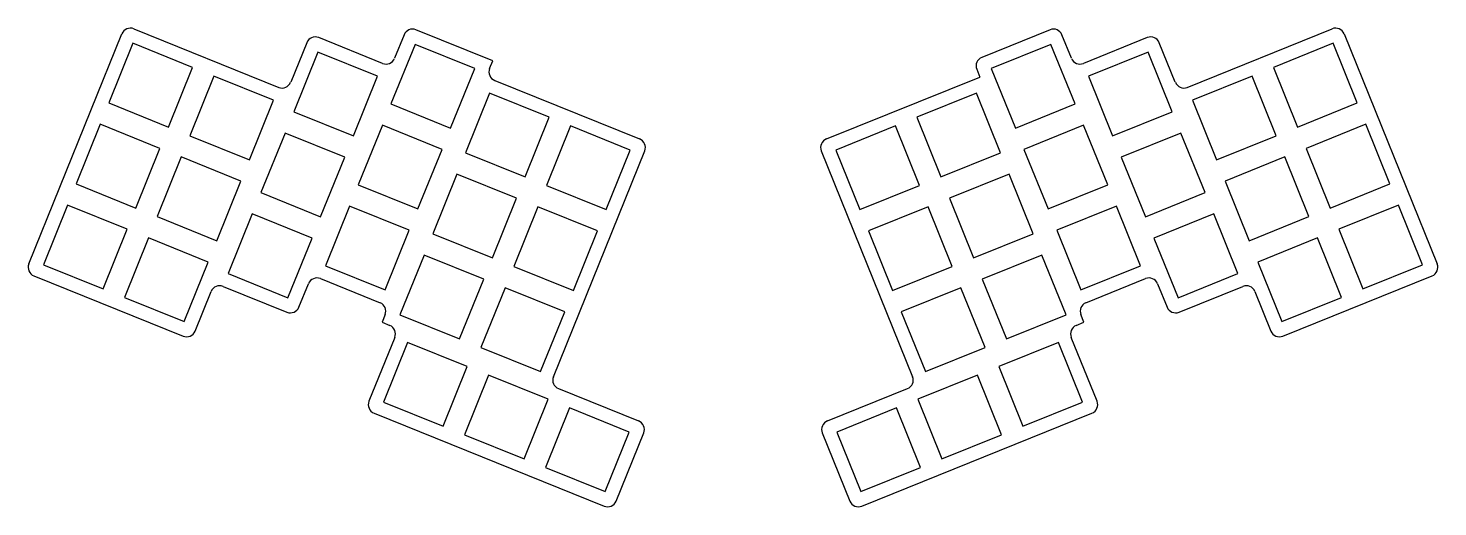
# Model space of a CAD drawing. Header units: millimetres. Extents: x 43 to 350, y -187 to -83.
import ezdxf

# ---------------------------------------------------------------- set-up
doc = ezdxf.new("R2010")
doc.units = ezdxf.units.MM

msp = doc.modelspace()

# ---------------------------------------------------------------- linework, layer by layer
for p, q in [((65.82, -82.68), (97.35, -95.41)), ((295, -95.41), (326.53, -82.68)), ((42.99, -133.85), (63.22, -83.78)), ((65.62, -85.83), (60.38, -98.81)), ((78.61, -91.08), (65.62, -85.83)), ((103.43, -85.69), (99.95, -94.31)), ((119.94, -90.2), (106.04, -84.58)), ((124.61, -84), (122.55, -89.09)), ((143.9, -89.63), (127.21, -82.89)), ((265.14, -82.89), (250.3, -88.88)), ((269.8, -89.09), (267.74, -84)), ((286.31, -84.58), (272.41, -90.2)), ((292.4, -94.31), (288.92, -85.69)), ((326.73, -85.83), (313.75, -91.08)), ((331.97, -98.81), (326.73, -85.83)), ((329.13, -83.78), (349.36, -133.85)), ((105.84, -87.74), (100.6, -100.72)), ((118.82, -92.98), (105.84, -87.74)), ((127.02, -86.05), (121.77, -99.03)), ((140, -91.29), (127.02, -86.05)), ((265.34, -86.05), (252.35, -91.29)), ((270.58, -99.03), (265.34, -86.05)), ((286.51, -87.74), (273.53, -92.98)), ((291.75, -100.72), (286.51, -87.74)), ((73.36, -104.06), (78.61, -91.08)), ((134.75, -104.27), (140, -91.29)), ((143.23, -91.3), (143.9, -89.63)), ((249.2, -91.49), (249.87, -93.16)), ((252.35, -91.29), (257.6, -104.27)), ((313.75, -91.08), (318.99, -104.06)), ((83.24, -92.95), (78, -105.93)), ((96.22, -98.2), (83.24, -92.95)), ((113.58, -105.96), (118.82, -92.98)), ((144.33, -93.91), (175.86, -106.64)), ((216.49, -106.64), (249.87, -93.16)), ((273.53, -92.98), (278.77, -105.96)), ((309.11, -92.95), (296.13, -98.2)), ((314.35, -105.93), (309.11, -92.95)), ((143.21, -96.69), (137.96, -109.67)), ((156.19, -101.93), (143.21, -96.69)), ((249.14, -96.69), (236.16, -101.93)), ((254.39, -109.67), (249.14, -96.69)), ((60.38, -98.81), (73.36, -104.06)), ((90.98, -111.18), (96.22, -98.2)), ((100.6, -100.72), (113.58, -105.96)), ((121.77, -99.03), (134.75, -104.27)), ((257.6, -104.27), (270.58, -99.03)), ((278.77, -105.96), (291.75, -100.72)), ((296.13, -98.2), (301.37, -111.18)), ((318.99, -104.06), (331.97, -98.81)), ((58.51, -103.45), (53.26, -116.43)), ((71.49, -108.69), (58.51, -103.45)), ((119.9, -103.66), (114.65, -116.64)), ((132.88, -108.91), (119.9, -103.66)), ((150.94, -114.91), (156.19, -101.93)), ((160.82, -103.8), (155.58, -116.79)), ((173.81, -109.05), (160.82, -103.8)), ((231.53, -103.8), (218.55, -109.05)), ((236.77, -116.79), (231.53, -103.8)), ((236.16, -101.93), (241.41, -114.91)), ((272.45, -103.66), (259.47, -108.91)), ((277.7, -116.64), (272.45, -103.66)), ((333.84, -103.45), (320.86, -108.69)), ((339.09, -116.43), (333.84, -103.45)), ((78, -105.93), (90.98, -111.18)), ((98.72, -105.35), (93.48, -118.33)), ((111.7, -110.6), (98.72, -105.35)), ((293.63, -105.35), (280.65, -110.6)), ((298.87, -118.33), (293.63, -105.35)), ((301.37, -111.18), (314.35, -105.93)), ((66.24, -121.68), (71.49, -108.69)), ((127.63, -121.89), (132.88, -108.91)), ((137.96, -109.67), (150.94, -114.91)), ((157.11, -158.39), (176.96, -109.25)), ((168.56, -122.03), (173.81, -109.05)), ((215.39, -109.25), (235.24, -158.39)), ((218.55, -109.05), (223.79, -122.03)), ((241.41, -114.91), (254.39, -109.67)), ((259.47, -108.91), (264.72, -121.89)), ((320.86, -108.69), (326.11, -121.68)), ((76.12, -110.57), (70.88, -123.55)), ((89.1, -115.81), (76.12, -110.57)), ((106.46, -123.58), (111.7, -110.6)), ((280.65, -110.6), (285.89, -123.58)), ((316.23, -110.57), (303.25, -115.81)), ((321.47, -123.55), (316.23, -110.57)), ((53.26, -116.43), (66.24, -121.68)), ((83.86, -128.79), (89.1, -115.81)), ((136.09, -114.3), (130.85, -127.28)), ((149.07, -119.55), (136.09, -114.3)), ((256.26, -114.3), (243.28, -119.55)), ((261.5, -127.28), (256.26, -114.3)), ((303.25, -115.81), (308.49, -128.79)), ((326.11, -121.68), (339.09, -116.43)), ((93.48, -118.33), (106.46, -123.58)), ((114.65, -116.64), (127.63, -121.89)), ((143.83, -132.53), (149.07, -119.55)), ((155.58, -116.79), (168.56, -122.03)), ((223.79, -122.03), (236.77, -116.79)), ((243.28, -119.55), (248.52, -132.53)), ((264.72, -121.89), (277.7, -116.64)), ((285.89, -123.58), (298.87, -118.33)), ((51.39, -121.07), (46.15, -134.05)), ((64.37, -126.31), (51.39, -121.07)), ((112.78, -121.28), (107.54, -134.26)), ((125.76, -126.52), (112.78, -121.28)), ((153.71, -121.42), (148.46, -134.4)), ((166.69, -126.67), (153.71, -121.42)), ((238.64, -121.42), (225.66, -126.67)), ((243.89, -134.4), (238.64, -121.42)), ((279.57, -121.28), (266.59, -126.52)), ((284.81, -134.26), (279.57, -121.28)), ((340.96, -121.07), (327.98, -126.31)), ((346.21, -134.05), (340.96, -121.07)), ((70.88, -123.55), (83.86, -128.79)), ((91.6, -122.97), (86.36, -135.95)), ((104.59, -128.21), (91.6, -122.97)), ((300.75, -122.97), (287.76, -128.21)), ((305.99, -135.95), (300.75, -122.97)), ((308.49, -128.79), (321.47, -123.55)), ((59.13, -139.29), (64.37, -126.31)), ((69.01, -128.18), (63.76, -141.16)), ((81.99, -133.43), (69.01, -128.18)), ((99.34, -141.2), (104.59, -128.21)), ((120.52, -139.5), (125.76, -126.52)), ((130.85, -127.28), (143.83, -132.53)), ((161.44, -139.65), (166.69, -126.67)), ((225.66, -126.67), (230.91, -139.65)), ((248.52, -132.53), (261.5, -127.28)), ((266.59, -126.52), (271.83, -139.5)), ((287.76, -128.21), (293.01, -141.2)), ((323.34, -128.18), (310.36, -133.43)), ((328.59, -141.16), (323.34, -128.18)), ((327.98, -126.31), (333.22, -139.29)), ((46.15, -134.05), (59.13, -139.29)), ((76.74, -146.41), (81.99, -133.43)), ((107.54, -134.26), (120.52, -139.5)), ((128.97, -131.92), (123.73, -144.9)), ((141.95, -137.16), (128.97, -131.92)), ((148.46, -134.4), (161.44, -139.65)), ((230.91, -139.65), (243.89, -134.4)), ((263.38, -131.92), (250.4, -137.16)), ((268.62, -144.9), (263.38, -131.92)), ((271.83, -139.5), (284.81, -134.26)), ((310.36, -133.43), (315.61, -146.41)), ((333.22, -139.29), (346.21, -134.05)), ((44.09, -136.45), (76.55, -149.57)), ((86.36, -135.95), (99.34, -141.2)), ((106.41, -137.04), (119.39, -142.29)), ((136.71, -150.15), (141.95, -137.16)), ((250.4, -137.16), (255.64, -150.15)), ((272.96, -142.29), (285.94, -137.04)), ((293.01, -141.2), (305.99, -135.95)), ((315.8, -149.57), (348.26, -136.45)), ((79.15, -148.46), (82.63, -139.84)), ((85.24, -138.73), (99.14, -144.35)), ((101.75, -143.25), (103.81, -138.15)), ((146.59, -139.04), (141.35, -152.02)), ((159.57, -144.28), (146.59, -139.04)), ((245.76, -139.04), (232.78, -144.28)), ((251.01, -152.02), (245.76, -139.04)), ((288.54, -138.15), (290.6, -143.25)), ((293.21, -144.35), (307.11, -138.73)), ((309.72, -139.84), (313.2, -148.46)), ((63.76, -141.16), (76.74, -146.41)), ((315.61, -146.41), (328.59, -141.16)), ((120.5, -144.89), (119.82, -146.56)), ((119.82, -146.56), (121.49, -147.23)), ((123.73, -144.9), (136.71, -150.15)), ((154.33, -157.26), (159.57, -144.28)), ((232.78, -144.28), (238.02, -157.26)), ((255.64, -150.15), (268.62, -144.9)), ((270.86, -147.23), (272.53, -146.56)), ((272.53, -146.56), (271.85, -144.89)), ((122.6, -149.84), (116.98, -163.74)), ((275.37, -163.74), (269.75, -149.84)), ((125.38, -150.96), (120.13, -163.94)), ((138.36, -156.2), (125.38, -150.96)), ((141.35, -152.02), (154.33, -157.26)), ((238.02, -157.26), (251.01, -152.02)), ((266.97, -150.96), (253.99, -156.2)), ((272.22, -163.94), (266.97, -150.96)), ((133.12, -169.19), (138.36, -156.2)), ((253.99, -156.2), (259.24, -169.19)), ((143, -158.08), (137.75, -171.06)), ((155.98, -163.32), (143, -158.08)), ((249.36, -158.08), (236.37, -163.32)), ((254.6, -171.06), (249.36, -158.08)), ((158.21, -160.99), (175.64, -168.03)), ((216.71, -168.03), (234.14, -160.99)), ((120.13, -163.94), (133.12, -169.19)), ((150.73, -176.3), (155.98, -163.32)), ((160.61, -165.2), (155.37, -178.18)), ((173.59, -170.44), (160.61, -165.2)), ((231.74, -165.2), (218.76, -170.44)), ((236.98, -178.18), (231.74, -165.2)), ((236.37, -163.32), (241.62, -176.3)), ((259.24, -169.19), (272.22, -163.94)), ((118.08, -166.35), (168.15, -186.58)), ((224.2, -186.58), (274.27, -166.35)), ((137.75, -171.06), (150.73, -176.3)), ((168.35, -183.42), (173.59, -170.44)), ((170.75, -185.47), (176.75, -170.64)), ((215.6, -170.64), (221.6, -185.47)), ((218.76, -170.44), (224, -183.42)), ((241.62, -176.3), (254.6, -171.06)), ((155.37, -178.18), (168.35, -183.42)), ((224, -183.42), (236.98, -178.18))]:
    msp.add_line(p, q)
for centre, start, end in [((65.07, -84.53), 68, 158), ((126.46, -84.74), 68, 158), ((265.89, -84.74), 22, 112), ((327.28, -84.53), 22, 112), ((105.29, -86.44), 68, 158), ((287.06, -86.44), 22, 112), ((251.05, -90.74), 112, 202), ((120.69, -88.35), 248, 338), ((145.08, -92.05), 158, 248), ((271.66, -88.35), 202, 292), ((98.09, -93.56), 248, 338), ((294.26, -93.56), 202, 292), ((175.11, -108.5), 338, 68), ((217.24, -108.5), 112, 202), ((44.84, -134.6), 158, 248), ((347.51, -134.6), 292, 22), ((105.66, -138.9), 68, 158), ((286.69, -138.9), 22, 112), ((84.49, -140.59), 68, 158), ((307.86, -140.59), 22, 112), ((99.89, -142.5), 248, 338), ((118.64, -144.14), 338, 68), ((273.71, -144.14), 112, 202), ((292.46, -142.5), 202, 292), ((77.29, -147.71), 248, 338), ((120.74, -149.09), 338, 68), ((271.61, -149.09), 112, 202), ((315.06, -147.71), 202, 292), ((158.96, -159.14), 158, 248), ((233.39, -159.14), 292, 22), ((118.83, -164.49), 158, 248), ((273.52, -164.49), 292, 22), ((174.89, -169.89), 338, 68), ((217.46, -169.89), 112, 202), ((168.9, -184.72), 248, 338), ((223.45, -184.72), 202, 292)]:
    msp.add_arc(centre, 2, start, end)

doc.saveas('drawing.dxf')
